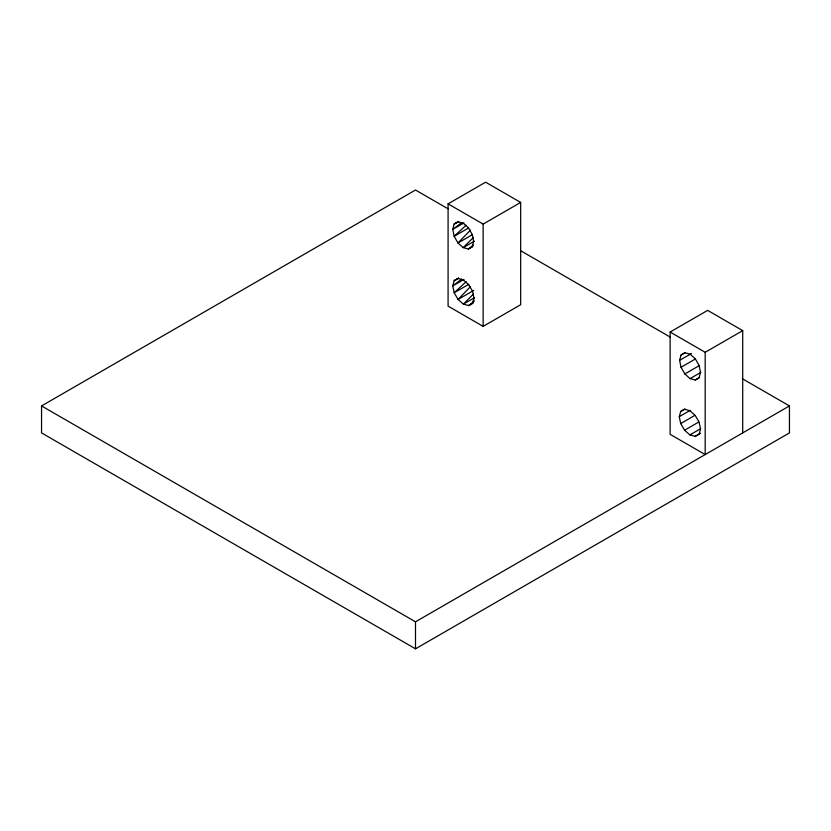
<?xml version="1.0" encoding="UTF-8"?>
<svg xmlns="http://www.w3.org/2000/svg" width="831" height="831" viewBox="0 0 831 831"><rect width="100%" height="100%" fill="white"/><g stroke="black" fill="none" stroke-linecap="round" stroke-linejoin="round"><path stroke-width="1.25" d="M679.623 360.342L681.015 355.034L684.837 352.77L690.062 354.141L695.287 358.795L699.12 365.484L700.512 372.402L699.12 377.721L695.287 379.985L690.062 378.604L684.837 373.95L681.015 367.271L679.623 360.342L691.485 353.497M680.693 411.449L684.578 409.268L689.896 410.711L695.194 415.396L699.089 422.075L700.512 428.931L699.089 434.177L695.194 436.348L689.896 434.904L684.578 430.219L680.693 423.55L679.28 416.674L680.693 411.449L685.014 408.966M470.543 286.57L458.078 299.451L463.376 304.125L468.694 305.579L472.579 303.398L473.992 298.163L472.579 291.297L468.694 284.628L463.376 279.933L458.078 278.499L454.173 280.67L452.76 285.895L454.173 292.772L458.078 299.451L473.743 290.403M470.502 230.094L457.985 242.984L463.199 247.628L468.435 249.009L472.901 246.433M473.379 294.091L463.376 304.125L474.563 297.664M473.255 237.614L463.199 247.628L474.397 241.167M466.129 225.191L454.152 236.295L457.985 242.984L472.538 234.581M466.139 281.699L454.173 292.772L468.726 284.368M474.428 300.832L468.694 305.579L473.171 302.993M473.234 245.083L468.435 249.009L472.247 246.745L473.649 241.426L472.247 234.508L468.435 227.829L463.199 223.165L457.985 221.794L454.152 224.058L452.76 229.366L454.152 236.295L468.705 227.891M461.724 222.573L452.76 229.366L463.947 222.905M461.724 279.133L452.76 285.895L463.947 279.434M458.525 221.524L454.152 224.058L458.629 221.472M742.28 378.687L789.45 405.923L789.45 432.909L415.5 648.814L41.55 432.909L41.55 405.923L415.5 190.019L448.065 208.82M448.086 203.855L485.605 182.186L520.673 202.432L520.673 304.717L483.143 326.375L448.086 306.13L448.086 203.855L483.143 224.09L520.673 202.432M742.706 330.624L705.187 352.292L705.187 454.567L670.118 434.322L670.118 332.047L707.648 310.379L742.706 330.624L742.706 432.909M681.015 355.034L685.336 352.552M681.015 367.271L695.038 359.179M684.837 373.95L698.861 365.858M690.062 378.604L700.855 372.381M695.287 379.985L699.598 377.492M679.28 416.674L690.062 410.452M680.693 423.55L694.716 415.458M684.578 430.219L698.601 422.127M689.896 434.904L700.678 428.671M695.194 436.348L700.585 433.231M41.55 405.923L415.5 621.817L789.45 405.923M670.118 332.047L705.187 352.292M521.058 250.962L670.42 337.199M483.143 224.09L483.143 326.375M415.5 621.817L415.5 648.814M458.65 278.094L454.173 280.67L458.556 278.156"/></g></svg>
